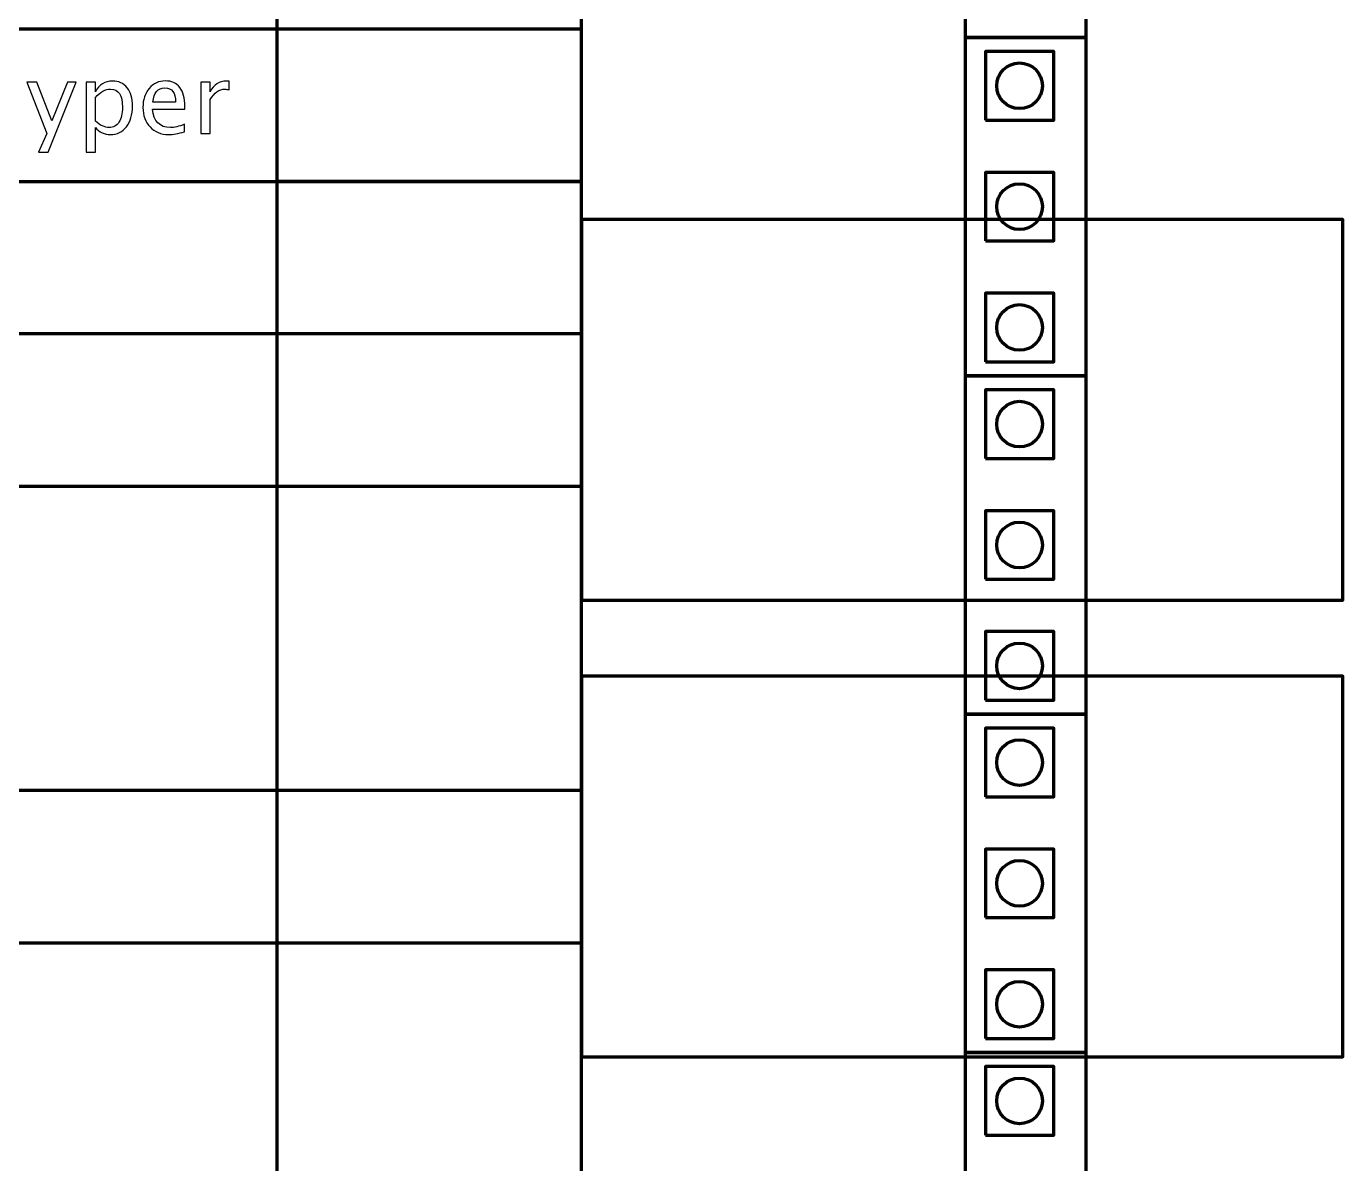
# Model space of a CAD drawing. Header units: centimetres. Extents: x -42 to 42, y -79 to 44.
# Drawn here: x 9.33 to 26.63, y -0.9 to 14.04 of the extents above; entities that cross this region are included whole.
import ezdxf

# ---------------------------------------------------------------- set-up
doc = ezdxf.new("R2010")
doc.units = ezdxf.units.CM
doc.header["$MEASUREMENT"] = 0
doc.layers.add('Layer 1', color=7, linetype='Continuous')

msp = doc.modelspace()

# ---------------------------------------------------------------- linework, layer by layer
at = {"layer": 'Layer 1', "color": 5, "lineweight": 106}
for points in [[(12.626, -13), (16.626, -13), (16.626, 32), (12.626, 32), (12.626, -13)], [(16.626, 6.5), (26.626, 6.5), (26.626, 11.5), (16.626, 11.5), (16.626, 6.5)], [(-18.374, 8), (16.626, 8), (16.626, 10), (-18.374, 10), (-18.374, 8)]]:
    msp.add_lwpolyline(points, close=True, dxfattribs=at)
at = {"layer": 'Layer 1', "color": 1, "lineweight": 106}
for points in [[(21.66849, 13.8925), (23.25599, 13.8925), (23.25599, 18.3375), (21.66849, 18.3375), (21.66849, 13.8925)], [(21.66849, 9.4475), (23.25599, 9.4475), (23.25599, 13.8925), (21.66849, 13.8925), (21.66849, 9.4475)], [(21.93202, 12.8075), (22.83202, 12.8075), (22.83202, 13.7075), (21.93202, 13.7075), (21.93202, 12.8075)], [(21.93202, 11.22), (22.83202, 11.22), (22.83202, 12.12), (21.93202, 12.12), (21.93202, 11.22)], [(21.93202, 9.6325), (22.83202, 9.6325), (22.83202, 10.5325), (21.93202, 10.5325), (21.93202, 9.6325)], [(21.66849, 5.0025), (23.25599, 5.0025), (23.25599, 9.4475), (21.66849, 9.4475), (21.66849, 5.0025)], [(21.93202, 8.3625), (22.83202, 8.3625), (22.83202, 9.2625), (21.93202, 9.2625), (21.93202, 8.3625)], [(21.93202, 6.775), (22.83202, 6.775), (22.83202, 7.675), (21.93202, 7.675), (21.93202, 6.775)], [(21.93202, 5.1875), (22.83202, 5.1875), (22.83202, 6.0875), (21.93202, 6.0875), (21.93202, 5.1875)], [(21.66849, 0.5575), (23.25599, 0.5575), (23.25599, 5.0025), (21.66849, 5.0025), (21.66849, 0.5575)], [(21.93202, 3.9175), (22.83202, 3.9175), (22.83202, 4.8175), (21.93202, 4.8175), (21.93202, 3.9175)], [(21.93202, 2.33), (22.83202, 2.33), (22.83202, 3.23), (21.93202, 3.23), (21.93202, 2.33)], [(21.93202, 0.7425), (22.83202, 0.7425), (22.83202, 1.6425), (21.93202, 1.6425), (21.93202, 0.7425)], [(21.66849, -3.8875), (23.25599, -3.8875), (23.25599, 0.5575), (21.66849, 0.5575), (21.66849, -3.8875)], [(21.93202, -0.5275), (22.83202, -0.5275), (22.83202, 0.3725), (21.93202, 0.3725), (21.93202, -0.5275)]]:
    msp.add_lwpolyline(points, close=True, dxfattribs=at)
at = {"layer": 'Layer 1', "color": 30, "lineweight": 106}
for points in [[(-18.37401, 11.99999), (16.62599, 11.99999), (16.62599, 13.99999), (-18.37401, 13.99999), (-18.37401, 11.99999)], [(16.62599, 0.49999), (26.62599, 0.49999), (26.62599, 5.49999), (16.62599, 5.49999), (16.62599, 0.49999)], [(-18.37401, 1.99999), (16.62599, 1.99999), (16.62599, 3.99999), (-18.37401, 3.99999), (-18.37401, 1.99999)]]:
    msp.add_lwpolyline(points, close=True, dxfattribs=at)
at = {"layer": 'Layer 1', "color": 1, "lineweight": 106}
for centre in [(22.38202, 13.2575), (22.38202, 11.67), (22.38202, 10.0825), (22.38202, 8.8125), (22.38202, 7.225), (22.38202, 5.6375), (22.38202, 4.3675), (22.38202, 2.78), (22.38202, 1.1925), (22.38202, -0.0775)]:
    msp.add_ellipse(centre, major_axis=(0, 0.3), ratio=1, dxfattribs=at)
at = {"layer": 'Layer 1'}
for points, knots in [([(10.11877, 12.38715), (10.11877, 12.38715), (10.11877, 13.3064), (10.11877, 13.3064), (10.11877, 13.3064), (10.11877, 13.3064), (10.24083, 13.3064), (10.24083, 13.3064), (10.24083, 13.3064), (10.24083, 13.3064), (10.24083, 13.17905), (10.24083, 13.17905), (10.24083, 13.17905), (10.29084, 13.27335), (10.36606, 13.32039), (10.4663, 13.32039), (10.4663, 13.32039), (10.54746, 13.32039), (10.61124, 13.29093), (10.65786, 13.23181), (10.65786, 13.23181), (10.70448, 13.17269), (10.72779, 13.09195), (10.72779, 12.9896), (10.72779, 12.9896), (10.72779, 12.87814), (10.7013, 12.78808), (10.64853, 12.71985), (10.64853, 12.71985), (10.59577, 12.6514), (10.52626, 12.61728), (10.44023, 12.61728), (10.44023, 12.61728), (10.36034, 12.61728), (10.2938, 12.6478), (10.24083, 12.70904), (10.24083, 12.70904), (10.24083, 12.70904), (10.24083, 12.38715), (10.24083, 12.38715), (10.24083, 12.38715), (10.24083, 12.38715), (10.11877, 12.38715), (10.11877, 12.38715)], [0, 0, 0, 0, 0.08333333, 0.08333333, 0.08333333, 0.08333333, 0.16666667, 0.16666667, 0.16666667, 0.16666667, 0.25, 0.25, 0.25, 0.25, 0.33333333, 0.33333333, 0.33333333, 0.33333333, 0.41666667, 0.41666667, 0.41666667, 0.41666667, 0.5, 0.5, 0.5, 0.5, 0.58333333, 0.58333333, 0.58333333, 0.58333333, 0.66666667, 0.66666667, 0.66666667, 0.66666667, 0.75, 0.75, 0.75, 0.75, 0.83333333, 0.83333333, 0.83333333, 0.83333333, 1, 1, 1, 1]), ([(11.41352, 12.65415), (11.33151, 12.62957), (11.26137, 12.61728), (11.20288, 12.61728), (11.20288, 12.61728), (11.10308, 12.61728), (11.02191, 12.65034), (10.9594, 12.71624), (10.9594, 12.71624), (10.89689, 12.78215), (10.86553, 12.86754), (10.86553, 12.97265), (10.86553, 12.97265), (10.86553, 13.07458), (10.89308, 13.15828), (10.94838, 13.22376), (10.94838, 13.22376), (11.00369, 13.28903), (11.07447, 13.32166), (11.16071, 13.32166), (11.16071, 13.32166), (11.2423, 13.32166), (11.30545, 13.29263), (11.34995, 13.23457), (11.34995, 13.23457), (11.39445, 13.1765), (11.4167, 13.09428), (11.4167, 12.9877), (11.4167, 12.9877), (11.4167, 12.9877), (11.41606, 12.9504), (11.41606, 12.9504), (11.41606, 12.9504), (11.41606, 12.9504), (10.99013, 12.9504), (10.99013, 12.9504), (10.99013, 12.9504), (11.00793, 12.78935), (11.08655, 12.70883), (11.22577, 12.70883), (11.22577, 12.70883), (11.27684, 12.70883), (11.33935, 12.72324), (11.41352, 12.75206), (11.41352, 12.75206), (11.41352, 12.75206), (11.41352, 12.65415), (11.41352, 12.65415)], [0, 0, 0, 0, 0.07692308, 0.07692308, 0.07692308, 0.07692308, 0.15384615, 0.15384615, 0.15384615, 0.15384615, 0.23076923, 0.23076923, 0.23076923, 0.23076923, 0.30769231, 0.30769231, 0.30769231, 0.30769231, 0.38461538, 0.38461538, 0.38461538, 0.38461538, 0.46153846, 0.46153846, 0.46153846, 0.46153846, 0.53846154, 0.53846154, 0.53846154, 0.53846154, 0.61538462, 0.61538462, 0.61538462, 0.61538462, 0.69230769, 0.69230769, 0.69230769, 0.69230769, 0.76923077, 0.76923077, 0.76923077, 0.76923077, 0.84615385, 0.84615385, 0.84615385, 0.84615385, 1, 1, 1, 1]), ([(11.62733, 12.63254), (11.62733, 12.63254), (11.62733, 13.3064), (11.62733, 13.3064), (11.62733, 13.3064), (11.62733, 13.3064), (11.74939, 13.3064), (11.74939, 13.3064), (11.74939, 13.3064), (11.74939, 13.3064), (11.74939, 13.17905), (11.74939, 13.17905), (11.74939, 13.17905), (11.79791, 13.27335), (11.86827, 13.32039), (11.96066, 13.32039), (11.96066, 13.32039), (11.97316, 13.32039), (11.9863, 13.31933), (11.99986, 13.31721), (11.99986, 13.31721), (11.99986, 13.31721), (11.99986, 13.20299), (11.99986, 13.20299), (11.99986, 13.20299), (11.97867, 13.20999), (11.96002, 13.21359), (11.94392, 13.21359), (11.94392, 13.21359), (11.86636, 13.21359), (11.80152, 13.16782), (11.74939, 13.07606), (11.74939, 13.07606), (11.74939, 13.07606), (11.74939, 12.63254), (11.74939, 12.63254), (11.74939, 12.63254), (11.74939, 12.63254), (11.62733, 12.63254), (11.62733, 12.63254)], [0, 0, 0, 0, 0.09090909, 0.09090909, 0.09090909, 0.09090909, 0.18181818, 0.18181818, 0.18181818, 0.18181818, 0.27272727, 0.27272727, 0.27272727, 0.27272727, 0.36363636, 0.36363636, 0.36363636, 0.36363636, 0.45454545, 0.45454545, 0.45454545, 0.45454545, 0.54545455, 0.54545455, 0.54545455, 0.54545455, 0.63636364, 0.63636364, 0.63636364, 0.63636364, 0.72727273, 0.72727273, 0.72727273, 0.72727273, 0.81818182, 0.81818182, 0.81818182, 0.81818182, 1, 1, 1, 1]), ([(9.49428, 12.38715), (9.49428, 12.38715), (9.60362, 12.63169), (9.60362, 12.63169), (9.60362, 12.63169), (9.60362, 12.63169), (9.34255, 13.3064), (9.34255, 13.3064), (9.34255, 13.3064), (9.34255, 13.3064), (9.47351, 13.3064), (9.47351, 13.3064), (9.47351, 13.3064), (9.47351, 13.3064), (9.66762, 12.79613), (9.66762, 12.79613), (9.66762, 12.79613), (9.66762, 12.79613), (9.87465, 13.3064), (9.87465, 13.3064), (9.87465, 13.3064), (9.87465, 13.3064), (9.98971, 13.3064), (9.98971, 13.3064), (9.98971, 13.3064), (9.98971, 13.3064), (9.62142, 12.38715), (9.62142, 12.38715), (9.62142, 12.38715), (9.62142, 12.38715), (9.49428, 12.38715), (9.49428, 12.38715)], [0, 0, 0, 0, 0.11111111, 0.11111111, 0.11111111, 0.11111111, 0.22222222, 0.22222222, 0.22222222, 0.22222222, 0.33333333, 0.33333333, 0.33333333, 0.33333333, 0.44444444, 0.44444444, 0.44444444, 0.44444444, 0.55555556, 0.55555556, 0.55555556, 0.55555556, 0.66666667, 0.66666667, 0.66666667, 0.66666667, 0.77777778, 0.77777778, 0.77777778, 0.77777778, 1, 1, 1, 1]), ([(10.24083, 12.79317), (10.30376, 12.73701), (10.36373, 12.70883), (10.42074, 12.70883), (10.42074, 12.70883), (10.47689, 12.70883), (10.52033, 12.73235), (10.55085, 12.77918), (10.55085, 12.77918), (10.58157, 12.82601), (10.59683, 12.89191), (10.59683, 12.9771), (10.59683, 12.9771), (10.59683, 13.13476), (10.5447, 13.21359), (10.44044, 13.21359), (10.44044, 13.21359), (10.37221, 13.21359), (10.30567, 13.17672), (10.24083, 13.10276), (10.24083, 13.10276), (10.24083, 13.10276), (10.24083, 12.79317), (10.24083, 12.79317)], [0, 0, 0, 0, 0.14285714, 0.14285714, 0.14285714, 0.14285714, 0.28571429, 0.28571429, 0.28571429, 0.28571429, 0.42857143, 0.42857143, 0.42857143, 0.42857143, 0.57142857, 0.57142857, 0.57142857, 0.57142857, 0.71428571, 0.71428571, 0.71428571, 0.71428571, 1, 1, 1, 1]), ([(10.99649, 13.04194), (10.99649, 13.04194), (11.294, 13.04194), (11.294, 13.04194), (11.294, 13.04194), (11.294, 13.16739), (11.24717, 13.23012), (11.15372, 13.23012), (11.15372, 13.23012), (11.05963, 13.23012), (11.00729, 13.16739), (10.99649, 13.04194)], [0, 0, 0, 0, 0.25, 0.25, 0.25, 0.25, 0.5, 0.5, 0.5, 0.5, 1, 1, 1, 1])]:
    msp.add_open_spline(points, degree=3, knots=knots, dxfattribs=at)
at = {"layer": 'Layer 1', "color": 30, "lineweight": 106}
msp.add_open_spline([(12.62599, 11.99999), (12.62599, 11.99999), (16.62599, 11.99999), (16.62599, 11.99999), (16.62599, 11.99999), (16.62599, 11.99999), (16.62599, -13.00001), (16.62599, -13.00001), (16.62599, -13.00001), (16.62599, -13.00001), (12.62599, -13.00001), (12.62599, -13.00001), (12.62599, -13.00001), (12.62599, -13.00001), (12.62599, 11.99999), (12.62599, 11.99999)], degree=3, knots=[0, 0, 0, 0, 0.2, 0.2, 0.2, 0.2, 0.4, 0.4, 0.4, 0.4, 0.6, 0.6, 0.6, 0.6, 1, 1, 1, 1], dxfattribs=at)

doc.saveas('drawing.dxf')
